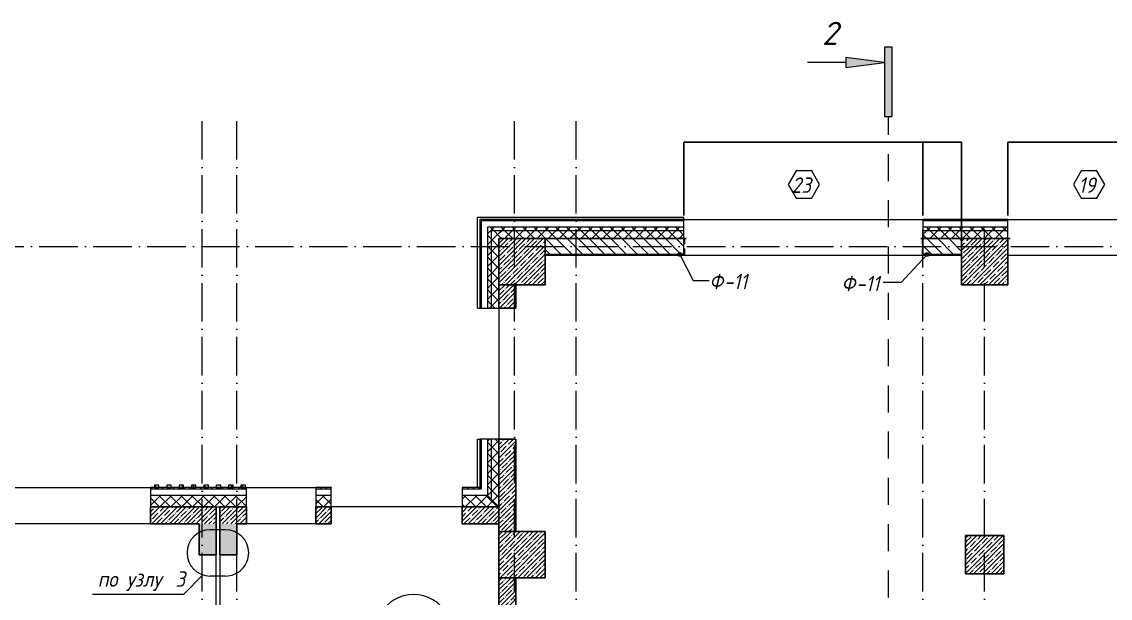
# Model space of a CAD drawing. Header units: millimetres. Extents: x 12986 to 523328, y -9759 to 30092.
# Drawn here: x 97967 to 112086, y 22435 to 29913 of the extents above; entities that cross this region are included whole.
import ezdxf

# ---------------------------------------------------------------- set-up
doc = ezdxf.new("R2010")
doc.units = ezdxf.units.MM
doc.linetypes.add('01 Штриховая _4 мм_', pattern=[600, 350, -250])
doc.linetypes.add('50_200_ШТРИХ_1Т_ш5_п1_п1_', pattern=[700.0000000000001, 500.0000000000001, -100, 0, -100])
for name, color, linetype, lineweight in [('A-ANNO-DIMS', 7, 'Continuous', 9), ('A-AREA-IDEN', 7, 'Continuous', 9), ('A-DETL-2', 7, 'Continuous', 5), ('A-FLOR', 7, 'Continuous', 9), ('A-GENM-1', 7, 'Continuous', 25), ('A-GENM-IDEN', 7, 'Continuous', 9), ('A-GLAZ-IDEN', 7, 'Continuous', 9), ('A-WALL', 7, 'Continuous', 5), ('A-WALL-1', 7, 'Continuous', 25), ('A-WALL-8', 7, 'Continuous', 9), ('A-WALL-FNSH-1', 7, 'Continuous', 9), ('A-WALL-FNSH-2', 7, 'Continuous', 5), ('A-WALL-PATT-1', 7, 'Continuous', 5), ('G-ANNO-SYMB-1', 7, '01 Штриховая _4 мм_', 9), ('G-ANNO-TEXT', 7, 'Continuous', 9), ('I-WALL', 7, 'Continuous', 5), ('S-COLS', 7, 'Continuous', 9), ('S-COLS-1', 7, 'Continuous', 5), ('S-COLS-2', 7, 'Continuous', 25), ('Оси-2', 7, '50_200_ШТРИХ_1Т_ш5_п1_п1_', 9)]:
    doc.layers.add(name, color=color, linetype=linetype, lineweight=lineweight)
for name, color, linetype, lineweight, true_color in [('A-WALL-2', 7, 'Continuous', 13, 0x000000), ('A-WALL-3', 7, 'Continuous', 5, 0x000000), ('A-WALL-PATT-2', 7, 'Continuous', 5, 0xce0000)]:
    doc.layers.add(name, color=color, linetype=linetype, lineweight=lineweight, true_color=true_color)
doc.styles.add('ISOCPEUR_I_2', font='isocpeui.ttf', dxfattribs={"height": 299.9999999999997})
doc.styles.add('ISOCPEUR_I_3', font='isocpeui.ttf', dxfattribs={"width": 0.9, "height": 200})
doc.dimstyles.get("Standard").update_dxf_attribs({"dimtxt": 0.18, "dimasz": 0.18, "dimexe": 0.18, "dimexo": 0.0625, "dimgap": 0.09, "dimtad": 0, "dimtih": 1, "dimtoh": 1, "dimdec": 4, "dimzin": 0, "dimdsep": 46, "dimtxsty": 'Standard', "dimcen": 0.09, "dimadec": 0, "dimazin": 0, "dimtfac": 1, "dimtdec": 4, "dimtofl": 0, "dimtmove": 0, "dimatfit": 3, "dimfxl": 1, "dimtolj": 1, "dimtzin": 0, "dimarcsym": 0})
pattern_1 = [(45, (61996.89328478048, 0), (-57.02462636878913, 57.02462636878913), []), (45, (62053.91828478048, 0), (-57.02462636878913, 57.02462636878913), [100.806, -20.161, 3.353, -16.808])]
pattern_2 = [(45, (61996.89328478048, 0), (-70.71067811865476, 70.71067811865476), []), (135, (61996.89328478048, 0), (-70.71067811865476, -70.71067811865474), [])]
pattern_3 = [(135, (61996.89328478048, 0), (-35.35533905932738, -35.35533905932737), [])]

# ---------------------------------------------------------------- blocks, each defined once
blk = doc.blocks.new('BSC_Колонна _Прямоугольная - 600х600-V10-АР1_Кладочный план 1 этажа')
at = {"layer": 'S-COLS-1'}
h = blk.add_hatch(dxfattribs=at)
h.set_pattern_fill('FP_25', color=256, style=0, pattern_type=2)
h.set_pattern_definition([(45, (-42460, -26800), (-57.02462636878913, 57.02462636878913), []), (45, (-42402.975, -26800), (-57.02462636878913, 57.02462636878913), [100.806, -20.161, 3.353, -16.808])])
h.paths.add_polyline_path([(-299.9999999999578, -299.9999999999686), (300.0000000000358, -299.9999999999621), (300.0000000000358, 300.0000000000314), (-299.9999999999578, 300.0000000000314)], flags=0)
at = {"layer": 'S-COLS-2'}
for p, q in [((300, 299.9999999999999), (-300.0000000000002, 299.9999999999993)), ((-300.0000000000001, 299.9999999999993), (-299.9999999999954, -299.9999999999999)), ((299.9999999999998, -299.999999999992), (300, 299.9999999999999)), ((-299.9999999999954, -299.9999999999999), (299.9999999999998, -299.999999999992))]:
    blk.add_line(p, q, dxfattribs=at)
blk = doc.blocks.new('BSC_Колонна _Прямоугольная - 600х600-V13-АР1_Кладочный план 1 этажа')
at = {"layer": 'S-COLS-1'}
h = blk.add_hatch(dxfattribs=at)
h.set_pattern_fill('FP_28', color=256, style=0, pattern_type=2)
h.set_pattern_definition([(45, (-42460, -23000), (-57.02462636878913, 57.02462636878913), []), (45, (-42402.975, -23000), (-57.02462636878913, 57.02462636878913), [100.806, -20.161, 3.353, -16.808])])
h.paths.add_polyline_path([(-299.9999999999578, -299.9999999999751), (300.0000000000358, -299.9999999999665), (300.0000000000358, 300.0000000000271), (-299.9999999999578, 300.0000000000227)], flags=0)
at = {"layer": 'S-COLS-2'}
for p, q in [((300, 299.9999999999999), (-300.0000000000002, 299.9999999999993)), ((-300.0000000000001, 299.9999999999993), (-299.9999999999954, -299.9999999999999)), ((299.9999999999998, -299.999999999992), (300, 299.9999999999999)), ((-299.9999999999954, -299.9999999999999), (299.9999999999998, -299.999999999992))]:
    blk.add_line(p, q, dxfattribs=at)
blk = doc.blocks.new('BSC_Колонна _Прямоугольная - 500х500-V21-АР1_Кладочный план 1 этажа')
at = {"layer": 'S-COLS-1'}
h = blk.add_hatch(dxfattribs=at)
h.set_pattern_fill('FP_40', color=256, style=0, pattern_type=2)
h.set_pattern_definition([(45, (-48460, -23000), (-57.02462636878913, 57.02462636878913), []), (45, (-48402.975, -23000), (-57.02462636878913, 57.02462636878913), [100.806, -20.161, 3.353, -16.808])])
h.paths.add_polyline_path([(-249.9999999999432, -249.9999999999778), (250.0000000000471, -249.9999999999692), (250.0000000000471, 250.0000000000255), (-249.9999999999518, 250.0000000000211)], flags=0)
at = {"layer": 'S-COLS-2'}
for p, q in [((250.0000000000001, 250), (-250.0000000000001, 249.9999999999993)), ((-250.0000000000001, 249.9999999999993), (-249.9999999999954, -249.9999999999999)), ((249.9999999999998, -249.999999999992), (250.0000000000001, 250)), ((-249.9999999999954, -249.9999999999999), (249.9999999999998, -249.999999999992))]:
    blk.add_line(p, q, dxfattribs=at)
blk = doc.blocks.new('Фахверк_СКБ_Уголок - Ф-11_200х2500 h-26914022-АР1_Кладочный план 1 этажа')
at = {"layer": 'A-GENM-1'}
for p, q in [((199.9999999999932, 156.0000000000034), (124.9999999999923, 156.0000000000034)), ((124.9999999999923, 156.0000000000034), (124.9999999999923, 81.00000000000361)), ((130.9999999999933, 81.00000000000361), (130.9999999999933, 150.0000000000029)), ((130.9999999999933, 150.0000000000029), (199.9999999999932, 150.0000000000029)), ((199.9999999999932, 150.0000000000029), (199.9999999999932, 156.0000000000034)), ((124.9999999999923, 81.00000000000361), (130.9999999999933, 81.00000000000361)), ((130.9999999999926, 19.00000000000922), (124.9999999999923, 19.00000000000922)), ((124.9999999999923, 19.00000000000922), (124.9999999999923, -55.99999999999103)), ((130.9999999999926, -49.99999999999053), (130.9999999999926, 19.00000000000922)), ((124.9999999999923, -55.99999999999103), (199.9999999999924, -55.99999999999103)), ((199.9999999999924, -49.99999999999053), (130.9999999999926, -49.99999999999053)), ((199.9999999999924, -55.99999999999103), (199.9999999999924, -49.99999999999053))]:
    blk.add_line(p, q, dxfattribs=at)
blk = doc.blocks.new('Разрез - Заголовок разреза-10218885-АР1_Кладочный план 1 этажа')
at = {"layer": 'G-ANNO-SYMB-1'}
for points in [[(-1.233671367084414e-16, 0.5000000000000323), (-1.057487430955462e-15, -0.4999999999999677), (-9, -0.4999999999999677), (-9, 0.5000000000000323)], [(-6.341737512063027, -5.499999999999967), (-7.658262487936971, -5.499999999999964), (-6.999999999999999, -0.5000000000000027)]]:
    blk.add_hatch(color=256, dxfattribs=at).paths.add_polyline_path(points, flags=0)
for p, q in [((0, 0.5000000000000323), (-9, 0.5000000000000323)), ((-9, 0.5000000000000323), (-9, -0.4999999999999677)), ((-6.878924224510671e-16, -0.4999999999999677), (-1.233671367084414e-16, 0.5000000000000323)), ((-9, -0.4999999999999677), (-1.057487430955462e-15, -0.4999999999999677)), ((-6.999999999999999, -0.5000000000000016), (-7.658262487936971, -5.499999999999964)), ((-6.341737512063027, -5.499999999999967), (-6.999999999999999, -0.5000000000000027)), ((-7.658262487936971, -5.499999999999963), (-6.341737512063027, -5.499999999999967)), ((-7, -5.499999999999964), (-7, -10.49999999999996))]:
    blk.add_line(p, q, dxfattribs=at)
blk = doc.blocks.new('AAR_СКБ_Марка_Окна_Перемычка и проем - Марка проема-25443838-АР1_Кладочный план 1 этажа')
at = {"layer": 'A-GLAZ-IDEN'}
for p, q in [((-0.9678758116687644, -0.9840735043145652), (-1.985527685054408, -2.746698253436142)), ((1.067427935102521, -0.9840735043145681), (-0.9678758116687641, -0.9840735043145654)), ((2.085079808488153, -2.746698253436158), (1.067427935102521, -0.9840735043145679)), ((-1.985527685054408, -2.74669825343614), (-0.967875811668773, -4.509323002557723)), ((1.067427935102504, -4.50932300255773), (2.085079808488153, -2.746698253436157)), ((-0.9678758116687729, -4.509323002557723), (1.067427935102504, -4.50932300255773))]:
    blk.add_line(p, q, dxfattribs=at)
blk = doc.blocks.new('DIMBLOCK314-АР1_Кладочный план 1 этажа')
at = {"layer": 'A-ANNO-DIMS', "color": 0, "lineweight": -2, "transparency": 16777216}
for p, q in [((106556.8932899494, 27400.06237559514), (106556.8932899494, 28350.21713757514)), ((106557.0732899494, 28350.03713757514), (108106.2032899494, 28350.03713757514)), ((109656.7132899494, 28350.03713757514), (108107.5832899494, 28350.03713757514)), ((109656.8932899494, 27400.06237559512), (109656.8932899494, 28350.21713757514))]:
    blk.add_line(p, q, dxfattribs=at)
at = {"layer": 'A-ANNO-DIMS', "color": 0, "transparency": 16777216}
for points in [[(106557.0732899494, 28350.06713757514), (106557.0732899494, 28350.00713757514), (106556.8932899494, 28350.03713757514)], [(109656.7132899494, 28350.06713757514), (109656.7132899494, 28350.00713757514), (109656.8932899494, 28350.03713757514)]]:
    blk.add_solid(points, dxfattribs=at)
at = {"layer": 'Defpoints', "color": 0, "transparency": 16777216}
for p in [(109656.8932899494, 28350.03713757514), (106556.8932899494, 27399.99987559514), (109656.8932899494, 27399.99987559512)]:
    blk.add_point(p, dxfattribs=at)
at = {"layer": 'A-ANNO-DIMS', "color": 0, "transparency": 16777216, "insert": (108106.8932899494, 28350.03713757514), "char_height": 0.18, "width": 560.8140159178082, "attachment_point": 5}
blk.add_mtext('\\A1;3100.0000', dxfattribs=at)
blk = doc.blocks.new('DIMBLOCK315-АР1_Кладочный план 1 этажа')
at = {"layer": 'A-ANNO-DIMS', "color": 0, "lineweight": -2, "transparency": 16777216}
for p, q in [((109656.8932899494, 27400.06237559512), (109656.8932899494, 28350.21713757514)), ((109657.0732899494, 28350.03713757514), (109906.2632867246, 28350.03713757514)), ((110156.7132834999, 28350.03713757514), (109907.5232867246, 28350.03713757514)), ((110156.8932834999, 27100.06243822637), (110156.8932834999, 28350.21713757514))]:
    blk.add_line(p, q, dxfattribs=at)
at = {"layer": 'A-ANNO-DIMS', "color": 0, "transparency": 16777216}
for points in [[(109657.0732899494, 28350.06713757514), (109657.0732899494, 28350.00713757514), (109656.8932899494, 28350.03713757514)], [(110156.7132834999, 28350.06713757514), (110156.7132834999, 28350.00713757514), (110156.8932834999, 28350.03713757514)]]:
    blk.add_solid(points, dxfattribs=at)
at = {"layer": 'Defpoints', "color": 0, "transparency": 16777216}
for p in [(110156.8932834999, 28350.03713757514), (109656.8932899494, 27399.99987559512), (110156.8932834999, 27099.99993822637)]:
    blk.add_point(p, dxfattribs=at)
at = {"layer": 'A-ANNO-DIMS', "color": 0, "transparency": 16777216, "insert": (109906.8932867246, 28350.03713757514), "char_height": 0.18, "width": 455.0867834087132, "attachment_point": 5}
blk.add_mtext('\\A1;500.0000', dxfattribs=at)
blk = doc.blocks.new('DIMBLOCK316-АР1_Кладочный план 1 этажа')
at = {"layer": 'A-ANNO-DIMS', "color": 0, "lineweight": -2, "transparency": 16777216}
for p, q in [((110756.893328575, 27400.06237559512), (110756.893328575, 28350.21713757514)), ((110757.073328575, 28350.03713757514), (111806.203328575, 28350.03713757514)), ((112856.713328575, 28350.03713757514), (111807.583328575, 28350.03713757514)), ((112856.893328575, 27400.06237559511), (112856.893328575, 28350.21713757514))]:
    blk.add_line(p, q, dxfattribs=at)
at = {"layer": 'A-ANNO-DIMS', "color": 0, "transparency": 16777216}
for points in [[(110757.073328575, 28350.06713757514), (110757.073328575, 28350.00713757514), (110756.893328575, 28350.03713757514)], [(112856.713328575, 28350.06713757514), (112856.713328575, 28350.00713757514), (112856.893328575, 28350.03713757514)]]:
    blk.add_solid(points, dxfattribs=at)
at = {"layer": 'Defpoints', "color": 0, "transparency": 16777216}
for p in [(112856.893328575, 28350.03713757514), (110756.893328575, 27399.99987559512), (112856.893328575, 27399.99987559511)]:
    blk.add_point(p, dxfattribs=at)
at = {"layer": 'A-ANNO-DIMS', "color": 0, "transparency": 16777216, "insert": (111806.893328575, 28350.03713757514), "char_height": 0.18, "width": 560.8140159178082, "attachment_point": 5}
blk.add_mtext('\\A1;2100.0000', dxfattribs=at)
blk = doc.blocks.new('Марка_Помещения - Номер-25198446-Объем проектирования 1 этажа')
at = {"layer": 'A-AREA-IDEN'}
for centre, start, end in [((0, 2.864814117636069e-16), 359.9999999999996, 179.9999999999998), ((0, 2.210955402474149e-17), 179.9999999999998, 359.9999999999993)]:
    blk.add_arc(centre, 2.500000000000002, start, end, dxfattribs=at)

msp = doc.modelspace()

# ---------------------------------------------------------------- hatches: boundary and pattern name
at = {"layer": 'A-GENM-IDEN'}
h = msp.add_hatch(color=256, dxfattribs=at)
edge = h.paths.add_edge_path(flags=0)
edge.add_arc((106504.5599566161, 26893.9998231354), 25.00000000000183, 0, 360)
h = msp.add_hatch(color=256, dxfattribs=at)
edge = h.paths.add_edge_path(flags=0)
edge.add_arc((109709.2266619083, 26893.99982313537), 25.00000000000403, 0, 360)
at = {"layer": 'A-WALL-PATT-1'}
h = msp.add_hatch(dxfattribs=at)
h.set_pattern_fill('FP_2', color=256, style=0, pattern_type=2)
h.set_pattern_definition(pattern_2)
h.paths.add_polyline_path([(104056.8932594026, 23719.72173623531), (104056.8932594025, 24499.99991547226), (104006.8932594026, 24499.99991547226), (104006.8932594025, 23769.72173623533)], flags=0)
h.paths.add_polyline_path([(104006.8932594025, 26199.99991547226), (104056.8932594026, 26199.99991547229), (104056.8932594026, 27249.99987559423), (104006.8932594026, 27249.9998755942)], flags=0)
h = msp.add_hatch(dxfattribs=at)
h.set_pattern_fill('FP_2', color=256, style=0, pattern_type=2)
h.set_pattern_definition(pattern_2)
h.paths.add_polyline_path([(146966.8932656175, 27199.999875594), (146966.8932656175, 27249.99987559403), (142346.8932835, 27249.99987559403), (142346.8932835, 27199.99987559403), (146793.7585921914, 27199.999875594)], flags=0)
h.paths.add_polyline_path([(132806.8933326184, 27199.99987559407), (132806.8933326184, 27249.99987559409), (130206.8932945547, 27249.99987559409), (130206.8932945547, 27199.99987559407)], flags=0)
h.paths.add_polyline_path([(138346.8933311515, 27199.99987559407), (139246.8932835, 27199.99987559407), (139246.8932835, 27249.99987559409), (138346.8933311515, 27249.99987559409)], flags=0)
h.paths.add_polyline_path([(136067.8992171914, 27199.99987559407), (136246.8933311515, 27199.99987559407), (136246.8933311515, 27249.99987559409), (134906.8933326184, 27249.99987559409), (134906.8933326184, 27199.99987559407)], flags=0)
h.paths.add_polyline_path([(123056.8933311514, 27199.99987559414), (123056.8933311514, 27249.99987559416), (121856.8933311516, 27249.99987559416), (121856.8933311516, 27199.99987559414)], flags=0)
h.paths.add_polyline_path([(119212.9773421914, 27199.99987559414), (119556.8933311516, 27199.99987559414), (119556.8933311516, 27249.99987559412), (118856.8933311514, 27249.99987559416), (118856.8933311514, 27199.99987559414)], flags=0)
h.paths.add_polyline_path([(129106.8932945546, 27199.99987559414), (129106.8932945546, 27249.99987559409), (128156.8933311515, 27249.99987559416), (128156.8933311515, 27199.99987559414)], flags=0)
h.paths.add_polyline_path([(116756.8933311514, 27199.99987559417), (116756.8933311514, 27249.99987559416), (115856.8933555039, 27249.99987559416), (115856.8933555039, 27199.99987559421)], flags=0)
h.paths.add_polyline_path([(113756.8933555039, 27199.99987559417), (113756.8933555039, 27249.99987559416), (112856.8933285751, 27249.99987559416), (112856.8933285751, 27199.99987559421), (113083.9148421914, 27199.9998755942)], flags=0)
h.paths.add_polyline_path([(109656.8932899494, 27199.99987559421), (110756.8933285751, 27199.99987559421), (110756.8933285751, 27249.9998755942), (109656.8932899494, 27249.99987559416)], flags=0)
h.paths.add_polyline_path([(106556.8932899495, 27199.99987559421), (106556.8932899495, 27249.99987559423), (104056.8932594026, 27249.99987559423), (104056.8932594026, 27199.99987559424), (105422.5867171914, 27199.99987559421)], flags=0)
h = msp.add_hatch(dxfattribs=at)
h.set_pattern_fill('FP_2', color=256, style=0, pattern_type=2)
h.set_pattern_definition(pattern_2)
h.paths.add_polyline_path([(104156.8932594025, 23619.72173623526), (104156.8932594025, 24499.99991547226), (104056.8932594025, 24499.99991547226), (104056.8932594026, 23719.72173623531), (104156.6150119101, 23619.99998372767)], flags=0)
h.paths.add_polyline_path([(104156.8932594025, 26199.99991547226), (104156.8932594025, 27199.99987559421), (104056.8932594026, 27199.99987559421), (104056.8932594026, 26199.99991547229)], flags=0)
h = msp.add_hatch(dxfattribs=at)
h.set_pattern_fill('FP_2', color=256, style=0, pattern_type=2)
h.set_pattern_definition(pattern_2)
h.paths.add_polyline_path([(138746.8932834999, 27099.99987559402), (139246.8932835, 27099.99987559405), (139246.8932835, 27199.99987559407), (138346.8933311515, 27199.99987559407), (138346.8933788028, 27105.99982313529), (138415.8933788028, 27105.99982313529), (138415.8933788028, 27099.99987559408)], flags=0)
h.paths.add_polyline_path([(146966.8932656175, 27099.99987559402), (146966.8932656175, 27199.999875594), (142346.8932835, 27199.99987559403), (142346.8932835, 27105.99982313528), (142415.8932835, 27105.99982313528), (142415.8932835, 27099.99987559405), (146793.7585921914, 27099.99987559403)], flags=0)
h.paths.add_polyline_path([(129037.8932945547, 27099.99987559409), (129037.8932945547, 27105.99982313535), (129106.8932945546, 27105.99982313535), (129106.8932945546, 27199.99987559414), (128156.8933311515, 27199.99987559414), (128156.8933311515, 27099.99987559413), (128756.8932835, 27099.99987559409)], flags=0)
h.paths.add_polyline_path([(130275.8932945547, 27099.99987559409), (132806.8933326184, 27099.99987559409), (132806.8933326184, 27199.99987559407), (130206.8932945547, 27199.99987559407), (130206.8932945547, 27105.99982313533), (130275.8932945547, 27105.99982313533)], flags=0)
h.paths.add_polyline_path([(136067.8992171914, 27099.99987559409), (136177.8933788027, 27099.99987559409), (136177.8933788027, 27105.99982313533), (136246.8933311515, 27105.99982313533), (136246.8933311515, 27199.99987559407), (134906.8933326184, 27199.99987559407), (134906.8933326184, 27105.99982313531), (134975.8933326184, 27105.99982313531), (134975.8933326184, 27099.99987559409), (136036.8932835, 27099.99987559409)], flags=0)
h.paths.add_polyline_path([(122756.8932834999, 27099.99987559413), (122987.8933311514, 27099.99987559413), (122987.8933311514, 27105.99982313537), (123056.8933311514, 27105.99982313537), (123056.8933311514, 27199.99987559414), (121856.8933311516, 27199.99987559414), (121857.415070282, 27105.99982313535), (121925.8933311516, 27105.99982313535), (121925.8933311516, 27099.99987559414), (122156.8932834999, 27099.99987559416)], flags=0)
h.paths.add_polyline_path([(116156.8932835, 27099.99987559413), (116756.8933311514, 27099.99987559416), (116756.8933311514, 27199.99987559417), (115856.8933555039, 27199.99987559421), (115857.4150946344, 27105.99982313538), (115925.8933555039, 27105.99982313538), (115925.8933555039, 27099.99987559415)], flags=0)
h.paths.add_polyline_path([(113687.8933555039, 27099.99987559416), (113687.8933555039, 27105.9998231354), (113756.8933555039, 27105.9998231354), (113756.8933555039, 27199.99987559417), (112856.8933285751, 27199.99987559421), (112857.4150677055, 27105.99982313538), (112925.8933285751, 27105.99982313538), (112925.8933285751, 27099.99987559416), (113083.9148421914, 27099.99987559416)], flags=0)
h.paths.add_polyline_path([(119212.9773421914, 27099.99987559416), (119487.8933311516, 27099.99987559416), (119487.8933311516, 27105.99982313538), (119556.8933311516, 27105.99982313538), (119556.8933311516, 27199.99987559414), (118856.8933311514, 27199.99987559414), (118857.4150702818, 27105.99982313536), (118925.8933311514, 27105.99982313536), (118925.8933311514, 27099.99987559416)], flags=0)
h.paths.add_polyline_path([(110156.8932834999, 27099.99987559416), (110756.8933285751, 27099.99987559419), (110756.8933285751, 27199.99987559421), (109656.8932899494, 27199.99987559421), (109656.8933285751, 27105.99982313539), (109725.8933285751, 27105.99982313539), (109725.8933285751, 27099.99987559419)], flags=0)
h.paths.add_polyline_path([(106487.8932899494, 27099.99987559419), (106487.8932899494, 27105.99982313542), (106556.8932899495, 27105.99982313542), (106556.8932899495, 27199.99987559421), (104156.8932834999, 27199.99987157798), (104156.8932834999, 27099.99987559423), (105422.5867171914, 27099.99987559419)], flags=0)
h = msp.add_hatch(dxfattribs=at)
h.set_pattern_fill('FP_1', color=256, style=0, pattern_type=2)
h.set_pattern_definition(pattern_1)
h.paths.add_polyline_path([(104376.8932594026, 23299.99995531178), (104376.8932594026, 24499.99991547226), (104156.8932594025, 24499.99991547226), (104156.8932594025, 23299.99995531178)], flags=0)
h.paths.add_polyline_path([(104156.8932834999, 26199.99991547226), (104376.8932594026, 26199.99991547226), (104376.8932594026, 26499.99990983504), (104156.8932834999, 26499.99987697498)], flags=0)
h = msp.add_hatch(dxfattribs=at)
h.set_pattern_fill('FP_18', color=256, style=0, pattern_type=2)
h.set_pattern_definition(pattern_3)
h.paths.add_polyline_path([(100486.8932636451, 23849.72173623528), (100486.8932636451, 23869.72173623531), (99636.89326364515, 23869.72173623531), (99636.89326364515, 23849.72173623528)], flags=0)
h.paths.add_polyline_path([(96536.89326364515, 23849.72173623531), (96536.89326364515, 23869.72173623531), (95856.89326364524, 23869.72173623531), (95836.89326364524, 23849.72173623535), (96228.99296719136, 23849.72173623533)], flags=0)
h = msp.add_hatch(dxfattribs=at)
h.set_pattern_fill('FP_18', color=256, style=0, pattern_type=2)
h.set_pattern_definition(pattern_3)
h.paths.add_polyline_path([(99746.89326364515, 23869.99998372768), (99746.89326364515, 23899.99998372768), (99686.89326364516, 23899.99998372768), (99686.89326364516, 23869.99998372768)], flags=0)
h = msp.add_hatch(dxfattribs=at)
h.set_pattern_fill('FP_18', color=256, style=0, pattern_type=2)
h.set_pattern_definition(pattern_3)
h.paths.add_polyline_path([(99906.89326364518, 23869.99998372768), (99906.89326364518, 23899.99998372768), (99846.8932636452, 23899.99998372768), (99846.8932636452, 23869.99998372768)], flags=0)
h = msp.add_hatch(dxfattribs=at)
h.set_pattern_fill('FP_18', color=256, style=0, pattern_type=2)
h.set_pattern_definition(pattern_3)
h.paths.add_polyline_path([(100066.8932636452, 23869.99998372768), (100066.8932636452, 23899.99998372768), (100006.8932636452, 23899.99998372768), (100006.8932636452, 23869.99998372768)], flags=0)
h = msp.add_hatch(dxfattribs=at)
h.set_pattern_fill('FP_18', color=256, style=0, pattern_type=2)
h.set_pattern_definition(pattern_3)
h.paths.add_polyline_path([(100226.8932636452, 23869.99998372768), (100226.8932636452, 23899.99998372768), (100166.8932636452, 23899.99998372768), (100166.8932636452, 23869.99998372768)], flags=0)
h = msp.add_hatch(dxfattribs=at)
h.set_pattern_fill('FP_18', color=256, style=0, pattern_type=2)
h.set_pattern_definition(pattern_3)
h.paths.add_polyline_path([(100386.8932636452, 23869.99998372768), (100386.8932636452, 23899.99998372768), (100326.8932636452, 23899.99998372768), (100326.8932636452, 23869.99998372768)], flags=0)
h = msp.add_hatch(dxfattribs=at)
h.set_pattern_fill('FP_18', color=256, style=0, pattern_type=2)
h.set_pattern_definition(pattern_3)
h.paths.add_polyline_path([(100546.8932636452, 23869.99998372768), (100546.8932636452, 23899.99998372768), (100486.8932636452, 23899.99998372768), (100486.8932636452, 23869.99998372768)], flags=0)
h = msp.add_hatch(dxfattribs=at)
h.set_pattern_fill('FP_18', color=256, style=0, pattern_type=2)
h.set_pattern_definition(pattern_3)
h.paths.add_polyline_path([(101779.9043354334, 23849.72173623528), (101979.9043354334, 23849.72173623531), (101979.9043354334, 23869.72173623531), (101779.9043354334, 23869.72173623531)], flags=0)
h.paths.add_polyline_path([(103679.9043354334, 23849.72173623528), (103926.8932594026, 23849.72173623531), (103906.8932594025, 23869.72173623531), (103679.9043354334, 23869.72173623531)], flags=0)
h.paths.add_polyline_path([(100879.9043354334, 23849.72173623531), (100879.9043354334, 23869.72173623531), (100486.8932636451, 23869.72173623531), (100486.8932636451, 23849.72173623531)], flags=0)
h = msp.add_hatch(dxfattribs=at)
h.set_pattern_fill('FP_18', color=256, style=0, pattern_type=2)
h.set_pattern_definition(pattern_3)
h.paths.add_polyline_path([(100706.8932636452, 23869.99998372768), (100706.8932636452, 23899.99998372768), (100646.8932636452, 23899.99998372768), (100646.8932636452, 23869.99998372768)], flags=0)
h = msp.add_hatch(dxfattribs=at)
h.set_pattern_fill('FP_18', color=256, style=0, pattern_type=2)
h.set_pattern_definition(pattern_3)
h.paths.add_polyline_path([(100866.8932636452, 23869.99998372768), (100866.8932636452, 23899.99998372768), (100806.8932636452, 23899.99998372768), (100806.8932636452, 23869.99998372768)], flags=0)
h = msp.add_hatch(dxfattribs=at)
h.set_pattern_fill('FP_2', color=256, style=0, pattern_type=2)
h.set_pattern_definition(pattern_2)
h.paths.add_polyline_path([(96536.89326364515, 23619.99998372771), (96536.89326364515, 23769.72173623533), (95756.89326364521, 23769.7217362353), (95607.17151113767, 23619.99998372771), (96228.99296719136, 23619.99998372771)], flags=0)
h.paths.add_polyline_path([(99636.89326364515, 23619.99998372771), (100486.8932636451, 23619.99998372771), (100486.8932636451, 23769.72173623533), (99636.89326364515, 23769.7217362353), (99636.89326364515, 23681.35459202775)], flags=0)
h = msp.add_hatch(dxfattribs=at)
h.set_pattern_fill('FP_2', color=256, style=0, pattern_type=2)
h.set_pattern_definition(pattern_2)
h.paths.add_polyline_path([(100486.8932636451, 23619.7217362353), (100879.9043354334, 23619.99998372771), (100879.9043354334, 23769.72173623533), (100486.8932636451, 23769.72173623526), (100486.8932636451, 23619.99998372771)], flags=0)
h.paths.add_polyline_path([(103679.9043354334, 23619.99998372767), (104156.6150119101, 23619.99998372771), (104006.8932594026, 23769.7217362353), (103679.9043354334, 23769.7217362353)], flags=0)
h.paths.add_polyline_path([(101779.9043354334, 23619.99998372771), (101979.9043354335, 23619.99998372771), (101979.9043354334, 23769.7217362353), (101779.9043354334, 23769.7217362353), (101779.9043354334, 23681.35459202775)], flags=0)
h = msp.add_hatch(dxfattribs=at)
h.set_pattern_fill('FP_1', color=256, style=0, pattern_type=2)
h.set_pattern_definition(pattern_1)
h.paths.add_polyline_path([(100486.8932636451, 23399.99998372768), (100486.8932636451, 23619.99998372771), (99636.89326364515, 23619.99998372771), (99636.89326364515, 23399.99998372768), (100266.8932636451, 23399.99998372768)], flags=0)
h.paths.add_polyline_path([(95606.89326364512, 23399.99998372772), (96536.89326364515, 23399.99998372772), (96536.89326364515, 23619.99998372771), (95606.89326364512, 23619.99998372771)], flags=0)
h = msp.add_hatch(dxfattribs=at)
h.set_pattern_fill('FP_1', color=256, style=0, pattern_type=2)
h.set_pattern_definition(pattern_1)
h.paths.add_polyline_path([(100536.8932636452, 23399.99998372768), (100879.9043354334, 23399.99998372768), (100879.9043354334, 23619.99998372771), (100536.8932636452, 23619.72173623533)], flags=0)
h.paths.add_polyline_path([(104156.8932594025, 23399.99998372768), (104156.6150119101, 23619.99998372767), (103679.9043354334, 23619.99998372771), (103679.9043354334, 23399.99998372768)], flags=0)
h.paths.add_polyline_path([(101979.9043354334, 23399.99998372768), (101979.9043354334, 23619.99998372771), (101779.9043354334, 23619.99998372771), (101779.9043354334, 23399.99998372768)], flags=0)
h = msp.add_hatch(dxfattribs=at)
h.set_pattern_fill('FP_1', color=256, style=0, pattern_type=2)
h.set_pattern_definition(pattern_1)
h.paths.add_polyline_path([(100266.8932636451, 15199.99999525482), (100486.8932636451, 15199.99999525482), (100486.8932636451, 21550.27820280421), (100266.8932636451, 21550.27820280421), (100266.8932636451, 17264.96045457465)], flags=0)
h.paths.add_polyline_path([(100486.8932636451, 23000.27820280419), (100486.8932636451, 23399.99998372768), (100266.8932636451, 23399.99998372768), (100266.8932636451, 23000.27820280419)], flags=0)
h = msp.add_hatch(dxfattribs=at)
h.set_pattern_fill('FP_1', color=256, style=0, pattern_type=2)
h.set_pattern_definition(pattern_1)
h.paths.add_polyline_path([(100756.8932636451, 10230.00000533468), (100756.8932636451, 11200.00000533498), (100536.8932636452, 11200.00000533498), (100536.8932636452, 10230.00000533468)], flags=0)
h.paths.add_polyline_path([(100536.8932636452, 13600.00000533499), (100756.8932636451, 13600.00000533499), (100756.8932636452, 21550.27820280421), (100536.8932636452, 21550.27820280421), (100536.8932636452, 17264.96045457465)], flags=0)
h.paths.add_polyline_path([(100756.8932636452, 23000.27820280419), (100756.8932636452, 23399.9997396861), (100536.8932636452, 23399.9997396861), (100536.8932636452, 23000.27820280419)], flags=0)
h = msp.add_hatch(dxfattribs=at)
h.set_pattern_fill('FP_1', color=256, style=0, pattern_type=2)
h.set_pattern_definition(pattern_1)
h.paths.add_polyline_path([(104376.8932594026, 17299.99983280202), (104376.8932594026, 22699.99995531178), (104156.8932594025, 22699.99995531178), (104156.8932594025, 17299.99983280202)], flags=0)
at = {"layer": 'A-WALL-PATT-2'}
h = msp.add_hatch(dxfattribs=at)
h.set_pattern_fill('FP_3', color=256, style=0, pattern_type=2)
h.set_pattern_definition([(135, (61996.89328478048, 0), (-70.71067811865476, -70.71067811865474), [])])
h.paths.add_polyline_path([(135256.8932835005, 26899.9998231353), (135536.8932835, 26899.9998231353), (135536.8932835, 27099.99982313533), (134906.8933326184, 27099.99982313533), (134906.8933326184, 26899.99982313534), (134975.8933326184, 26899.99982313533)], flags=0)
h.paths.add_polyline_path([(142646.8932835002, 26899.9998231353), (142646.8932835002, 27099.99982313529), (142346.8932835, 27099.99982313529), (142346.8932835, 26899.9998231353), (142415.8932835, 26899.9998231353)], flags=0)
h.paths.add_polyline_path([(136067.8992171914, 26899.9998231353), (136246.8933311515, 26899.9998231353), (136246.8933311515, 27099.99982313533), (136036.8932835, 27099.99982313533), (136036.8932835, 26899.9998231353)], flags=0)
h.paths.add_polyline_path([(138746.8932835, 26899.9998231353), (138746.8932835, 27099.99982313529), (138346.8933311515, 27099.99982313529), (138346.8933788028, 26899.9998231353), (138415.8933788028, 26899.9998231353)], flags=0)
h.paths.add_polyline_path([(129037.8932945547, 26899.99982313534), (129106.8932945546, 26899.99982313534), (129106.8932945546, 27099.99982313533), (128756.8932835, 27099.99982313533), (128756.8932835, 26899.99982313534)], flags=0)
h.paths.add_polyline_path([(130306.8932835, 26899.99982313534), (132306.8932835, 26899.99982313534), (132306.8932835, 27099.99982313533), (130206.8933013823, 27099.99982313533), (130206.8933013823, 26899.99982313534), (130275.8932945547, 26899.99982313534)], flags=0)
h.paths.add_polyline_path([(119346.893262768, 26899.99982313534), (119556.8933311516, 26899.99982313538), (119556.8933311516, 27099.99982313536), (118856.8933311514, 27099.99982313536), (118856.8933311514, 26899.99982313538), (119212.9773421914, 26899.99982313534)], flags=0)
h.paths.add_polyline_path([(115925.8933555039, 26899.99982313538), (116156.8932835, 26899.99982313538), (116156.8932835, 27099.99982313536), (115856.8933555039, 27099.99982313536), (115856.8933555039, 26899.99982313538)], flags=0)
h.paths.add_polyline_path([(123056.8933311514, 26899.99982313538), (123056.8933311514, 27099.99982313536), (122756.8932834999, 27099.99982313536), (122756.8932834999, 26899.99982313538), (122987.8933311514, 26899.99982313538)], flags=0)
h.paths.add_polyline_path([(121925.8933311516, 26899.99982313538), (122156.8932834999, 26899.99982313538), (122156.8932834999, 27099.99982313536), (121856.8933311516, 27099.99982313536), (121856.8933311516, 26899.99982313538)], flags=0)
h.paths.add_polyline_path([(106487.8932899494, 26899.99982313541), (106556.8932899495, 26899.99982313541), (106556.8932899495, 27099.9998231354), (104756.8932834999, 27099.99982313544), (104756.8932834999, 26899.99982313541), (105422.5867171914, 26899.99982313541)], flags=0)
h.paths.add_polyline_path([(110156.8932834999, 26899.99982313541), (110156.8932834999, 27099.9998231354), (109656.8932899495, 27099.9998231354), (109656.8933285751, 26899.99982313541), (109856.8933285749, 26899.99982313541)], flags=0)
h.paths.add_polyline_path([(113756.8933555039, 26899.99982313541), (113756.8933555039, 27099.9998231354), (112856.8933285751, 27099.9998231354), (112856.8933285751, 26899.99982313541), (113687.8933555039, 26899.99982313541)], flags=0)
at = {"layer": 'S-COLS-1'}
h = msp.add_hatch(dxfattribs=at)
h.set_pattern_fill('FP_1', color=256, style=0, pattern_type=2)
h.set_pattern_definition(pattern_1)
h.paths.add_polyline_path([(110756.8932835, 26499.9999382264), (110756.8932835, 27099.9999382264), (110156.8932834999, 27099.9999382264), (110156.8932834999, 26499.9999382264)], flags=0)

# ---------------------------------------------------------------- linework, layer by layer
at = {"layer": 'A-DETL-2'}
for p, q in [((100610.4558010779, 23323.66683346054), (100410.4558010779, 23323.66683346054)), ((100063.1327792493, 22483.66683346054), (100317.4295795367, 22737.96363374796)), ((100610.4558010779, 22723.66683346054), (100410.4558010779, 22723.66683346054)), ((100063.1327792493, 22483.66683346054), (98883.13277924922, 22483.66683346055))]:
    msp.add_line(p, q, dxfattribs=at)
for centre, start, end in [((100410.4558010779, 23023.66683346054), 90, 180), ((100610.4558010779, 23023.66683346054), 0, 90), ((100410.4558010779, 23023.66683346054), 180, 269.9999999999996), ((100610.4558010779, 23023.66683346054), 269.9999999999996, 0)]:
    msp.add_arc(centre, 300, start, end, dxfattribs=at)
at = {"layer": 'A-FLOR'}
for p, q in [((104156.8932594025, 26199.99991547223), (104156.8932594025, 24499.99991547223)), ((100487.1015256082, 10310.000005335), (100487.1015256083, 23619.72173623527)), ((103679.9043354334, 23619.99998372769), (101979.9043354334, 23619.99998372769)), ((100536.8932502621, 23000.27820280417), (100536.8932502621, 21550.27820280418))]:
    msp.add_line(p, q, dxfattribs=at)
at = {"layer": 'A-GENM-IDEN'}
for p, q in [((106504.5599566161, 26893.9998231354), (106676.8644048214, 26555.99156118216)), ((109709.2266619083, 26893.99982313537), (109372.6438013223, 26529.62680402145)), ((106676.8644048214, 26555.99156118216), (106884.7188530268, 26555.99156118216)), ((109372.6438013223, 26529.62680402145), (109141.8350423218, 26529.62680402145))]:
    msp.add_line(p, q, dxfattribs=at)
for centre, radius in [((106504.5599566161, 26893.9998231354), 25.00000000000183), ((109709.2266619083, 26893.99982313537), 25.00000000000403)]:
    msp.add_circle(centre, radius, dxfattribs=at)
at = {"layer": 'A-WALL'}
for p, q in [((103926.8932594025, 27329.99987559419), (103926.8932594025, 26199.99991547223)), ((106556.8932899494, 27329.99987559415), (103926.8932594025, 27329.99987559422)), ((104006.8932594026, 27249.99987559417), (104006.8932594025, 26199.99991547223)), ((106556.8932899494, 27249.9998755942), (104006.8932594026, 27249.9998755942)), ((106556.8932899494, 27349.99987559417), (109656.8932899494, 27349.99987559416)), ((110756.893328575, 27329.99987559415), (109656.8932899494, 27329.99987559415)), ((110756.893328575, 27249.99987559417), (109656.8932899493, 27249.99987559413)), ((110756.893328575, 27349.99987559416), (112856.893328575, 27349.99987559415)), ((104056.8932594025, 27199.99987559418), (104056.8932594025, 26199.99991547226)), ((106556.8932899494, 27199.99987559418), (104056.8932594025, 27199.99987559421)), ((110756.893328575, 27199.99987559418), (109656.8932899493, 27199.99987559418)), ((106586.8932899494, 27099.99987559417), (106562.8932899494, 27099.99987559417)), ((109650.893328575, 27099.99987559416), (109626.8932899494, 27099.99987559416)), ((110786.893328575, 27099.99987559416), (110756.893328575, 27099.99987559416)), ((103926.8932594025, 24499.99991547223), (103926.8932594025, 23849.72173623529)), ((104006.8932594026, 24499.99991547223), (104006.8932594025, 23769.7217362353)), ((104056.8932594025, 24499.99991547223), (104056.8932594025, 23719.72173623528)), ((96536.89326364512, 23869.72173623529), (99636.89326364512, 23869.72173623528)), ((100879.9043354334, 23869.72173623527), (101779.9043354334, 23869.72173623527)), ((103906.8932594025, 23869.72173623528), (103926.8932594025, 23849.72173623529))]:
    msp.add_line(p, q, dxfattribs=at)
at = {"layer": 'A-WALL-1'}
for p, q in [((104156.8932594025, 26499.99990983501), (104156.8932594025, 26199.99991547223)), ((104376.8932594025, 26199.99991547223), (104376.8932594025, 26499.99990983501)), ((104156.8932594025, 26199.99991547223), (104376.8932594025, 26199.99991547223)), ((104376.8932594025, 24499.99991547223), (104156.8932594025, 24499.99991547223)), ((104156.8932594025, 24499.99991547223), (104156.8932594025, 23299.99995531176)), ((104376.8932594025, 23299.99995531176), (104376.8932594025, 24499.99991547223)), ((99636.89326364509, 23619.99998372768), (99636.89326364509, 23399.99998372766)), ((100486.8932636451, 23619.99998372768), (99636.89326364509, 23619.99998372768)), ((100486.8932636451, 23000.27820280417), (100486.8932636451, 23619.99998372768)), ((100536.8932636451, 23619.99998372768), (100536.8932636451, 23399.99998372766)), ((100879.9043354334, 23619.99998372768), (100536.8932636451, 23619.99998372768)), ((100879.9043354334, 23399.99998372766), (100879.9043354334, 23619.99998372768)), ((101779.9043354334, 23619.99998372768), (101779.9043354334, 23399.99998372766)), ((101979.9043354333, 23619.99998372768), (101779.9043354334, 23619.99998372768)), ((101979.9043354333, 23399.99998372766), (101979.9043354333, 23619.99998372768)), ((103679.9043354334, 23619.99998372768), (103679.9043354334, 23399.99998372766)), ((104156.8932594025, 23619.99998372764), (103679.9043354334, 23619.99998372768)), ((99636.89326364509, 23399.99998372766), (100266.8932636451, 23399.99998372766)), ((100266.8932636451, 23399.99998372766), (100266.8932636451, 23000.27820280417)), ((100536.8932636451, 23399.99973968607), (100536.8932636451, 23000.27820280417)), ((100756.8932636451, 23399.9999837277), (100879.9043354334, 23399.99998372766)), ((100756.8932636451, 23000.27820280417), (100756.8932636451, 23399.99973968607)), ((101779.9043354334, 23399.99998372766), (101979.9043354333, 23399.99998372766)), ((103679.9043354334, 23399.99998372766), (104156.8932594025, 23399.99998372766)), ((100266.8932636451, 23000.27820280417), (100486.8932636451, 23000.27820280417)), ((100536.8932636451, 23000.27820280417), (100756.8932636451, 23000.27820280417)), ((104156.8932594025, 22699.99995531176), (104156.8932594025, 17299.999832802)), ((104376.8932594025, 17299.999832802), (104376.8932594025, 22699.99995531176))]:
    msp.add_line(p, q, dxfattribs=at)
at = {"layer": 'A-WALL-2'}
for p, q in [((106487.8932899494, 27099.99982313537), (104756.8932834999, 27099.9998231354)), ((106556.8932899494, 26968.9998231354), (106556.8932899494, 27030.99982313539)), ((109656.8932899494, 27030.99982313536), (109656.8932899494, 26968.99982313537)), ((110156.8932834999, 27099.99982313537), (109725.893328575, 27099.99982313537)), ((104756.8932834999, 26899.99982313538), (106487.8932899494, 26899.99982313538)), ((109725.893328575, 26899.99982313538), (110156.8932834999, 26899.99982313538))]:
    msp.add_line(p, q, dxfattribs=at)
at = {"layer": 'A-WALL-3'}
msp.add_line((110156.8932834999, 26899.99982313538), (110156.8932834999, 27099.99982313537), dxfattribs=at)
at = {"layer": 'A-WALL-8'}
for p, q in [((106556.8932899494, 27105.99982313539), (106556.8932899494, 27329.99987559415)), ((109656.8932899494, 27329.99987559415), (109656.8932899494, 27105.99982313536)), ((110756.893328575, 27099.99987559417), (110756.893328575, 27329.99987559419)), ((104756.8932834999, 27099.99987559417), (106487.8932899494, 27099.99987559417)), ((109725.893328575, 27099.99987559416), (110756.893328575, 27099.99987559417)), ((103926.8932594025, 26199.99991547226), (104156.8932594025, 26199.99991547223)), ((104156.8932594025, 24499.99991547223), (103926.8932594025, 24499.99991547223)), ((99636.89326364509, 23849.72173623522), (99636.89326364509, 23619.99998372768)), ((100879.9043354334, 23849.72173623529), (99636.89326364509, 23849.72173623525)), ((100879.9043354334, 23769.7217362353), (99636.89326364509, 23769.72173623527)), ((100879.9043354334, 23619.99998372768), (100879.9043354334, 23849.72173623529)), ((101779.9043354334, 23849.72173623522), (101779.9043354334, 23619.99998372768)), ((101979.9043354333, 23849.72173623529), (101779.9043354334, 23849.72173623525)), ((101979.9043354333, 23769.72173623527), (101779.9043354334, 23769.72173623527)), ((101979.9043354334, 23619.99998372768), (101979.9043354333, 23849.72173623529)), ((103679.9043354334, 23849.72173623525), (103679.9043354334, 23619.99998372764)), ((103926.8932594025, 23849.72173623529), (103679.9043354334, 23849.72173623525)), ((104006.8932594026, 23769.72173623527), (103679.9043354334, 23769.72173623527)), ((104156.8932594025, 23619.72173623523), (104006.8932594026, 23769.72173623527)), ((100486.8932636451, 23619.72173623527), (100536.8932636451, 23619.72173623527))]:
    msp.add_line(p, q, dxfattribs=at)
at = {"layer": 'A-WALL-FNSH-1'}
for p, q in [((103906.8932594025, 27349.99987559418), (103906.8932594025, 26199.99991547223)), ((106556.8932899494, 27349.99987559418), (103906.8932594025, 27349.99987559418)), ((106556.8932899494, 27329.99987559415), (106556.8932899494, 27349.99987559418)), ((110756.893328575, 27349.99987559415), (109656.8932899494, 27349.99987559418)), ((109656.8932899494, 27349.99987559418), (109656.8932899494, 27329.99987559415)), ((110756.893328575, 27329.99987559419), (110756.893328575, 27349.99987559415)), ((103906.8932594025, 26199.99991547223), (103926.8932594025, 26199.99991547226)), ((103926.8932594025, 24499.99991547223), (103906.8932594025, 24499.99991547223)), ((103906.8932594025, 24499.99991547223), (103906.8932594025, 23869.72173623528)), ((100879.9043354334, 23869.72173623528), (99636.89326364509, 23869.72173623528)), ((99636.89326364509, 23869.72173623528), (99636.89326364509, 23849.72173623522)), ((100879.9043354334, 23849.72173623529), (100879.9043354334, 23869.72173623528)), ((101979.9043354333, 23869.72173623528), (101779.9043354334, 23869.72173623528)), ((101779.9043354334, 23869.72173623528), (101779.9043354334, 23849.72173623522)), ((101979.9043354333, 23849.72173623529), (101979.9043354333, 23869.72173623528)), ((103906.8932594025, 23869.72173623528), (103679.9043354334, 23869.72173623528)), ((103679.9043354334, 23869.72173623528), (103679.9043354334, 23849.72173623525))]:
    msp.add_line(p, q, dxfattribs=at)
at = {"layer": 'A-WALL-FNSH-2'}
for p, q in [((99746.89326364512, 23899.99998372765), (99686.89326364512, 23899.99998372765)), ((99686.89326364512, 23899.99998372765), (99686.89326364512, 23869.99998372766)), ((99686.89326364512, 23869.99998372766), (99746.89326364512, 23869.99998372766)), ((99746.89326364512, 23869.99998372766), (99746.89326364512, 23899.99998372765)), ((99906.89326364515, 23899.99998372765), (99846.89326364515, 23899.99998372765)), ((99846.89326364515, 23899.99998372765), (99846.89326364515, 23869.99998372766)), ((99846.89326364515, 23869.99998372766), (99906.89326364515, 23869.99998372766)), ((99906.89326364515, 23869.99998372766), (99906.89326364515, 23899.99998372765)), ((100066.8932636452, 23899.99998372765), (100006.8932636451, 23899.99998372765)), ((100006.8932636451, 23899.99998372765), (100006.8932636451, 23869.99998372766)), ((100006.8932636451, 23869.99998372766), (100066.8932636452, 23869.99998372766)), ((100066.8932636452, 23869.99998372766), (100066.8932636452, 23899.99998372765)), ((100226.8932636452, 23899.99998372765), (100166.8932636452, 23899.99998372765)), ((100166.8932636452, 23899.99998372765), (100166.8932636452, 23869.99998372766)), ((100166.8932636452, 23869.99998372766), (100226.8932636452, 23869.99998372766)), ((100226.8932636452, 23869.99998372766), (100226.8932636452, 23899.99998372765)), ((100386.8932636452, 23899.99998372765), (100326.8932636451, 23899.99998372765)), ((100326.8932636451, 23899.99998372765), (100326.8932636451, 23869.99998372766)), ((100326.8932636451, 23869.99998372766), (100386.8932636452, 23869.99998372766)), ((100386.8932636452, 23869.99998372766), (100386.8932636452, 23899.99998372765)), ((100546.8932636451, 23899.99998372765), (100486.8932636452, 23899.99998372765)), ((100486.8932636452, 23899.99998372765), (100486.8932636452, 23869.99998372766)), ((100486.8932636452, 23869.99998372766), (100546.8932636451, 23869.99998372766)), ((100546.8932636451, 23869.99998372766), (100546.8932636451, 23899.99998372765)), ((100706.8932636452, 23899.99998372765), (100646.8932636451, 23899.99998372765)), ((100646.8932636451, 23899.99998372765), (100646.8932636451, 23869.99998372766)), ((100646.8932636451, 23869.99998372766), (100706.8932636452, 23869.99998372766)), ((100706.8932636452, 23869.99998372766), (100706.8932636452, 23899.99998372765)), ((100866.8932636451, 23899.99998372765), (100806.8932636452, 23899.99998372765)), ((100806.8932636452, 23899.99998372765), (100806.8932636452, 23869.99998372766)), ((100806.8932636452, 23869.99998372766), (100866.8932636451, 23869.99998372766)), ((100866.8932636451, 23869.99998372766), (100866.8932636451, 23899.99998372765))]:
    msp.add_line(p, q, dxfattribs=at)
at = {"layer": 'G-ANNO-SYMB-1'}
msp.add_line((109208.1121133097, -4553.262929572841), (109208.1121133097, 28684.3236372956), dxfattribs=at)
at = {"layer": 'I-WALL'}
for p, q in [((103876.8932594025, 27379.99987559416), (106556.8932727775, 27379.99987559413)), ((103876.8932594025, 26199.99995531176), (103876.8932594025, 27379.99987559416)), ((106556.8932727775, 27349.99987559413), (106556.8932727775, 27379.99987559413)), ((106562.8932899494, 27099.99990983502), (106586.8932899494, 27099.99990983502)), ((109626.8932899494, 27099.999909835), (109650.893328575, 27099.999909835)), ((110756.893328575, 27099.999909835), (110786.893328575, 27099.999909835)), ((110156.8932834999, 26879.999909835), (104756.8932834999, 26879.99990983502)), ((113396.8932636452, 26879.99990983499), (110756.8932834999, 26879.999909835)), ((103876.8932594025, 26199.99995531176), (103906.8932594025, 26199.99995531176)), ((103876.8932594025, 23869.72173623524), (103876.8932594025, 24499.72173623521)), ((103876.8932594025, 24499.72173623521), (103906.8932594025, 24499.72173623521)), ((99636.89326364512, 23399.99998372767), (96536.89326364512, 23399.99998372768)), ((101779.9043354334, 23399.99998372767), (100879.9043354334, 23399.99998372767))]:
    msp.add_line(p, q, dxfattribs=at)
at = {"layer": 'S-COLS'}
msp.add_line((110156.8932834999, 27099.99993822637), (110156.8932834999, 26899.99982313538), dxfattribs=at)
at = {"layer": 'S-COLS-2'}
for p, q in [((110756.8932834999, 27099.99993822637), (110156.8932834999, 27099.99993822637)), ((110756.8932834999, 26499.99993822637), (110756.8932834999, 27099.99993822637)), ((110156.8932834999, 26899.99982313538), (110156.8932834999, 26499.99993822637)), ((110156.8932834999, 26499.99993822637), (110756.8932834999, 26499.99993822637))]:
    msp.add_line(p, q, dxfattribs=at)
at = {"layer": 'Оси-2'}
for p, q in [((100306.8932504233, -4080.000000001764), (100306.8932504234, 28636.94316106627)), ((100756.8932504233, -4080.000000001766), (100756.8932504234, 28636.94316106627)), ((104356.8932504238, -4080.000000001778), (104356.8932504239, 28636.94316106626)), ((105156.8932504233, -4080.00000000178), (105156.8932504234, 28636.94316106623)), ((109656.8932504233, -4080.000000001795), (109656.8932504234, 27223.76720985551)), ((110456.8932504233, -4080.000000001798), (110456.8932504234, 27223.7672098555)), ((57586.89328478164, 26999.99982313453), (187948.5213125125, 26999.99982313411))]:
    msp.add_line(p, q, dxfattribs=at)

# ---------------------------------------------------------------- block references
at = {"layer": 'A-AREA-IDEN', "xscale": 199.9999999999999, "yscale": 199.9999999999999, "zscale": 199.9999999999999}
msp.add_blockref('Марка_Помещения - Номер-25198446-Объем проектирования 1 этажа', (103048.8130871872, 21981.8827855091), dxfattribs=at)
at = {"layer": 'A-GENM-1', "rotation": 180}
msp.add_blockref('Фахверк_СКБ_Уголок - Ф-11_200х2500 h-26914022-АР1_Кладочный план 1 этажа', (106687.8932899494, 27049.9998231354), dxfattribs=at)
at = {"layer": 'A-GENM-1'}
msp.add_blockref('Фахверк_СКБ_Уголок - Ф-11_200х2500 h-26914022-АР1_Кладочный план 1 этажа', (109525.893328575, 26949.99982313536), dxfattribs=at)
at = {"layer": 'A-GLAZ-IDEN', "xscale": 99.99999999999993, "yscale": 99.99999999999993, "zscale": 99.99999999999993}
for p in [(108106.8932899494, 28076.39832597877), (111806.893328575, 28076.39832597875)]:
    msp.add_blockref('AAR_СКБ_Марка_Окна_Перемычка и проем - Марка проема-25443838-АР1_Кладочный план 1 этажа', p, dxfattribs=at)
at = {"layer": 'G-ANNO-SYMB-1', "xscale": 99.99999999999993, "yscale": 99.99999999999993, "zscale": 99.99999999999993, "rotation": 269.9999999999998}
msp.add_blockref('Разрез - Заголовок разреза-10218885-АР1_Кладочный план 1 этажа', (109208.1121133097, 28684.32363729558), dxfattribs=at)
at = {"layer": 'S-COLS'}
for name, p in [('BSC_Колонна _Прямоугольная - 600х600-V10-АР1_Кладочный план 1 этажа', (104456.8932834999, 26799.99990983502)), ('BSC_Колонна _Прямоугольная - 600х600-V13-АР1_Кладочный план 1 этажа', (104456.8932594025, 22999.99995531176)), ('BSC_Колонна _Прямоугольная - 500х500-V21-АР1_Кладочный план 1 этажа', (110456.8932594025, 22999.99991547389))]:
    msp.add_blockref(name, p, dxfattribs=at)

# ---------------------------------------------------------------- texts
at = {"layer": 'A-GENM-IDEN', "char_height": 199.9999999999998, "attachment_point": 1, "style": 'ISOCPEUR_I_3'}
for s, insert, width in [('\\fISOCPEUR|b0|i1|c204|p34|;\\W.9;Ф', (106884.7188530268, 26643.60614451549), 230.8859999999998), ('-11', (107075.2188530268, 26643.60614451549), 389.6201249999996), ('\\fISOCPEUR|b0|i1|c204|p34|;\\W.9;Ф', (108599.6005595632, 26617.24138735478), 230.8859999999998), ('-11', (108790.1005595632, 26617.24138735478), 389.6201249999996)]:
    msp.add_mtext(s, dxfattribs=dict(at, insert=insert, width=width))
at = {"layer": 'A-GLAZ-IDEN', "char_height": 199.9999999999998, "attachment_point": 1, "style": 'ISOCPEUR_I_3'}
for s, insert, width in [('23', (107954.9947631567, 27893.75695166538), 317.4682499999997), ('19', (111672.9948017824, 27893.75695166537), 274.1771249999998)]:
    msp.add_mtext(s, dxfattribs=dict(at, insert=insert, width=width))
at = {"layer": 'G-ANNO-SYMB-1', "insert": (108347.4827999256, 29912.9130885388), "char_height": 299.9999999999997, "width": 256.5399999999997, "attachment_point": 1, "style": 'ISOCPEUR_I_2'}
msp.add_mtext('\\fISOCPEUR|b0|i1|c204|p34|;2', dxfattribs=at)
at = {"layer": 'G-ANNO-TEXT', "char_height": 200, "attachment_point": 1, "style": 'ISOCPEUR_I_3'}
for s, insert, width in [('\\fISOCPEUR|b0|i1|c204|p34|;\\W.9; ', (99213.40819559606, 22784.0688327005), 137.0885625), ('узлу', (99326.51757059606, 22784.0688327005), 627.7213125000001), (' 3', (99844.43944559606, 22784.0688327005), 295.8226874999999), ('по', (98951.47069559606, 22784.0688327005), 317.46825)]:
    msp.add_mtext(s, dxfattribs=dict(at, insert=insert, width=width))

# ---------------------------------------------------------------- dimensions: what is measured, and where the dimension line sits
at = {"layer": 'A-ANNO-DIMS'}
for base, p1, p2, picture, middle in [((109656.8932899494, 28350.03713757514), (106556.8932899494, 27399.99987559514), (109656.8932899494, 27399.99987559512), 'DIMBLOCK314-АР1_Кладочный план 1 этажа', (108106.8932899494, 28350.03713757514)), ((110156.8932834999, 28350.03713757514), (109656.8932899494, 27399.99987559512), (110156.8932834999, 27099.99993822637), 'DIMBLOCK315-АР1_Кладочный план 1 этажа', (109906.8932867246, 28350.03713757514)), ((112856.893328575, 28350.03713757514), (110756.893328575, 27399.99987559512), (112856.893328575, 27399.99987559511), 'DIMBLOCK316-АР1_Кладочный план 1 этажа', (111806.893328575, 28350.03713757514))]:
    dim = msp.add_linear_dim(base=base, p1=p1, p2=p2, dimstyle='Standard', dxfattribs=at)
    dim.commit()
    dim.dimension.update_dxf_attribs({"geometry": picture, "text_midpoint": middle})

doc.saveas('drawing.dxf')
